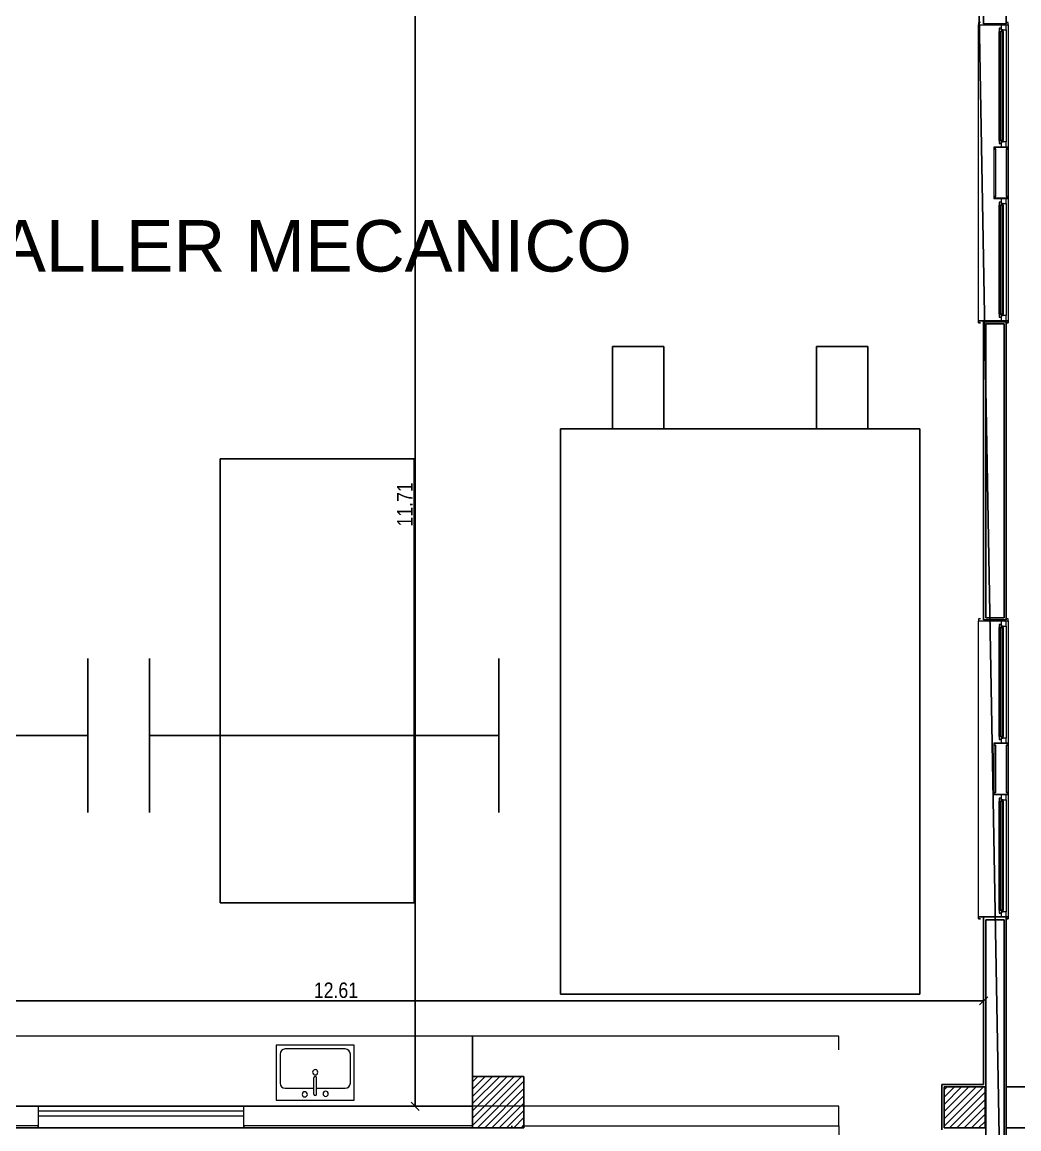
# Model space of a CAD drawing. Header units: millimetres. Extents: x 182 to 305, y 81 to 164.
# Drawn here: x 284.25 to 293.95, y 115.92 to 126.69 of the extents above; entities that cross this region are included whole.
import ezdxf

# ---------------------------------------------------------------- set-up
doc = ezdxf.new("R2010")
doc.units = ezdxf.units.MM
doc.linetypes.add('Dash 1_16_', pattern=[0.003174, 0.001587, -0.001587])
for name, color, linetype, lineweight in [('A-DOORSYM', 7, 'Continuous', 9), ('A-FLORCAM', 7, 'Continuous', 9), ('A-GLAZIDM', 7, 'Continuous', 9), ('A-WALL', 7, 'Continuous', 9), ('BLOCK 019', 7, 'Continuous', 9), ('DIMENSION', 1, 'Continuous', 25), ('OBSERVACIONES', 7, 'Continuous', 25), ('P-SANRFIM', 7, 'Continuous', 9), ('S-COLSPRM', 7, 'Continuous', 9)]:
    doc.layers.add(name, color=color, linetype=linetype, lineweight=lineweight)
for name, color, linetype in [('C', 7, 'Continuous'), ('equipamiento', 7, 'Continuous'), ('estructura', 7, 'Continuous'), ('LADRILLO HU 018', 7, 'Continuous'), ('REVOQUES', 7, 'Continuous'), ('Sectores', 3, 'Continuous'), ('TIERRA', 7, 'Continuous')]:
    doc.layers.add(name, color=color, linetype=linetype)
doc.styles.add('ARIALNARROW', font='ARIALN.TTF')
doc.styles.add('MtXpl_Arial_Unicode_', font='ARIALUNI.ttf')
doc.dimstyles.new('C', dxfattribs={"dimscale": 1.5, "dimtxt": 0.15, "dimasz": 0.08, "dimexe": 0.01, "dimexo": 0, "dimgap": 0.025, "dimtad": 1, "dimzin": 0, "dimdsep": 46, "dimtxsty": 'ARIALNARROW', "dimblk": 'OBLIQUE', "dimcen": 0, "dimclrd": 256, "dimclre": 256, "dimclrt": 256, "dimadec": 0, "dimazin": 0, "dimtfac": 1.666667, "dimtofl": 0, "dimtmove": 0, "dimatfit": 0, "dimldrblk": 'OBLIQUE', "dimfxl": 0.1, "dimtolj": 1, "dimtzin": 0, "dimarcsym": 0})

# ---------------------------------------------------------------- blocks, each defined once
blk = doc.blocks.new('_Oblique')
at = {"layer": 'estructura', "color": 0, "lineweight": -2}
blk.add_line((-0.5, -0.5), (0.5, 0.5), dxfattribs=at)
blk = doc.blocks.new('*D46')
at = {"layer": 'Defpoints', "color": 0}
for p in [(288.076551, 127.854648), (287.935214, 116.144648), (288.076551, 116.144648)]:
    blk.add_point(p, dxfattribs=at)
at = {"layer": 'DIMENSION', "lineweight": -2}
for p, q in [((288.076551, 127.854648), (288.066551, 127.854648)), ((288.076551, 127.854648), (288.076551, 116.144648)), ((287.935214, 116.144648), (288.086551, 116.144648))]:
    blk.add_line(p, q, dxfattribs=at)
at = {"layer": 'DIMENSION', "lineweight": -2, "xscale": 0.08, "yscale": 0.08, "zscale": 0.08}
for p, rotation in [((288.076551, 127.854648), 90), ((288.076551, 116.144648), 270)]:
    blk.add_blockref('_Oblique', p, dxfattribs=dict(at, rotation=rotation))
at = {"layer": 'DIMENSION', "insert": (287.97625, 121.999648), "char_height": 0.15, "attachment_point": 5, "rotation": 90, "style": 'ARIALNARROW'}
blk.add_mtext('\\A1;11.71', dxfattribs=at)
blk = doc.blocks.new('*D47')
at = {"layer": 'Defpoints', "color": 0}
for p in [(281.001101, 117.170694), (293.610888, 117.170694), (293.610888, 117.170694)]:
    blk.add_point(p, dxfattribs=at)
at = {"layer": 'DIMENSION', "lineweight": -2}
for p, q in [((281.001101, 117.170694), (281.001101, 117.160694)), ((281.001101, 117.170694), (293.610888, 117.170694)), ((293.610888, 117.170694), (293.610888, 117.160694))]:
    blk.add_line(p, q, dxfattribs=at)
at = {"layer": 'DIMENSION', "lineweight": -2, "xscale": 0.08, "yscale": 0.08, "zscale": 0.08, "rotation": 180}
blk.add_blockref('_Oblique', (281.001101, 117.170694), dxfattribs=at)
at = {"layer": 'DIMENSION', "lineweight": -2, "xscale": 0.08, "yscale": 0.08, "zscale": 0.08}
blk.add_blockref('_Oblique', (293.610888, 117.170694), dxfattribs=at)
at = {"layer": 'DIMENSION', "insert": (287.305995, 117.272271), "char_height": 0.15, "attachment_point": 5, "style": 'ARIALNARROW'}
blk.add_mtext('\\A1;12.61', dxfattribs=at)

msp = doc.modelspace()

# ---------------------------------------------------------------- linework, layer by layer
at = {"layer": 'A-DOORSYM', "color": 252, "linetype": 'Dash 1_16_'}
msp.add_arc((293.221685, 115.904648), 1.021225, 177.19363, 267.19363, dxfattribs=at)
at = {"layer": 'A-FLORCAM', "color": 252, "lineweight": 18}
for p, q in [((292.201685, 116.825598), (280.941685, 116.825598)), ((292.201685, 116.692103), (292.201685, 116.825598)), ((292.201685, 116.144648), (280.941685, 116.144648))]:
    msp.add_line(p, q, dxfattribs=at)
at = {"layer": 'A-GLAZIDM', "color": 252}
for p, q in [((293.560888, 126.68674), (293.560888, 126.66674)), ((293.580888, 126.68674), (293.560888, 126.68674)), ((293.560888, 123.78674), (293.560888, 126.66674)), ((293.560888, 126.66674), (293.850888, 126.66674)), ((293.560888, 123.78674), (293.560888, 126.66674)), ((293.850888, 126.68674), (293.830888, 126.68674)), ((293.850888, 126.66674), (293.850888, 126.68674)), ((293.850888, 126.66674), (293.850888, 123.78674)), ((293.850888, 126.66674), (293.850888, 125.45674)), ((293.760888, 125.54174), (293.760888, 126.60174)), ((293.800888, 126.60174), (293.800888, 125.54174)), ((293.830888, 126.61674), (293.830888, 125.52674)), ((293.760888, 123.85174), (293.760888, 124.91174)), ((293.800888, 124.91174), (293.800888, 123.85174)), ((293.830888, 124.92674), (293.830888, 123.83674)), ((293.850888, 124.99674), (293.850888, 123.78674)), ((293.560888, 123.78674), (293.850888, 123.78674)), ((293.560888, 123.76674), (293.560888, 123.78674)), ((293.580888, 123.76674), (293.560888, 123.76674)), ((293.850888, 123.76674), (293.830888, 123.76674)), ((293.850888, 123.78674), (293.850888, 123.76674)), ((293.560888, 120.88674), (293.560888, 120.86674)), ((293.580888, 120.88674), (293.560888, 120.88674)), ((293.560888, 117.98674), (293.560888, 120.86674)), ((293.560888, 120.86674), (293.850888, 120.86674)), ((293.560888, 117.98674), (293.560888, 120.86674)), ((293.850888, 120.88674), (293.830888, 120.88674)), ((293.830888, 120.81674), (293.830888, 119.72674)), ((293.850888, 120.86674), (293.850888, 120.88674)), ((293.850888, 120.86674), (293.850888, 117.98674)), ((293.850888, 120.86674), (293.850888, 119.65674)), ((293.760888, 119.74174), (293.760888, 120.80174)), ((293.800888, 120.80174), (293.800888, 119.74174)), ((293.850888, 119.19674), (293.850888, 117.98674)), ((293.760888, 118.05174), (293.760888, 119.11174)), ((293.800888, 119.11174), (293.800888, 118.05174)), ((293.830888, 119.12674), (293.830888, 118.03674)), ((293.560888, 117.98674), (293.850888, 117.98674)), ((293.560888, 117.96674), (293.560888, 117.98674)), ((293.580888, 117.96674), (293.560888, 117.96674)), ((293.850888, 117.96674), (293.830888, 117.96674)), ((293.850888, 117.98674), (293.850888, 117.96674)), ((284.408605, 116.144648), (286.408605, 116.144648)), ((284.408605, 116.099648), (286.408605, 116.099648)), ((286.408605, 116.049648), (284.408605, 116.049648)), ((284.408605, 115.934648), (286.408605, 115.934648))]:
    msp.add_line(p, q, dxfattribs=at)
at = {"layer": 'A-GLAZIDM', "color": 252, "lineweight": 18}
for p, q in [((293.580888, 126.68674), (293.560888, 126.68674)), ((293.560888, 126.68674), (293.560888, 126.66674)), ((293.560888, 126.66674), (293.850888, 126.66674)), ((293.760888, 126.63174), (293.760888, 126.60174)), ((293.780888, 126.63174), (293.760888, 126.63174)), ((293.780888, 126.66674), (293.780888, 126.61674)), ((293.830888, 126.66674), (293.780888, 126.66674)), ((293.780888, 126.61674), (293.780888, 126.63174)), ((293.850888, 126.68674), (293.830888, 126.68674)), ((293.830888, 126.61674), (293.830888, 126.66674)), ((293.850888, 126.66674), (293.850888, 126.68674)), ((293.760888, 126.60174), (293.800888, 126.60174)), ((293.790888, 126.60174), (293.770888, 126.60174)), ((293.770888, 126.60174), (293.770888, 125.54174)), ((293.800888, 126.61674), (293.780888, 126.61674)), ((293.780888, 126.61674), (293.830888, 126.61674)), ((293.790888, 125.54174), (293.790888, 126.60174)), ((293.800888, 126.60174), (293.800888, 126.61674)), ((293.710888, 125.47674), (293.710888, 125.45674)), ((293.850888, 125.47674), (293.710888, 125.47674)), ((293.730888, 125.45674), (293.710888, 125.45674)), ((293.710888, 125.45674), (293.710888, 124.99674)), ((293.710888, 125.45674), (293.730888, 125.45674)), ((293.711888, 125.45774), (293.711888, 125.47574)), ((293.711888, 125.47574), (293.849888, 125.47574)), ((293.730888, 125.45774), (293.711888, 125.45774)), ((293.730888, 125.45674), (293.730888, 125.45774)), ((293.730888, 124.99674), (293.730888, 125.45674)), ((293.760888, 125.54174), (293.760888, 125.51174)), ((293.800888, 125.54174), (293.760888, 125.54174)), ((293.760888, 125.51174), (293.780888, 125.51174)), ((293.770888, 125.54174), (293.790888, 125.54174)), ((293.780888, 125.51174), (293.780888, 125.52674)), ((293.780888, 125.52674), (293.800888, 125.52674)), ((293.780888, 125.52674), (293.780888, 125.47674)), ((293.830888, 125.52674), (293.780888, 125.52674)), ((293.780888, 125.47674), (293.830888, 125.47674)), ((293.800888, 125.52674), (293.800888, 125.54174)), ((293.830888, 125.47674), (293.830888, 125.52674)), ((293.849888, 125.45774), (293.830888, 125.45774)), ((293.830888, 125.45774), (293.830888, 125.45674)), ((293.830888, 125.45674), (293.850888, 125.45674)), ((293.850888, 125.45674), (293.830888, 125.45674)), ((293.830888, 125.45674), (293.830888, 124.99674)), ((293.849888, 125.47574), (293.849888, 125.45774)), ((293.850888, 125.45674), (293.850888, 125.47674)), ((293.850888, 124.99674), (293.850888, 125.45674)), ((293.710888, 124.99674), (293.730888, 124.99674)), ((293.730888, 124.99674), (293.710888, 124.99674)), ((293.710888, 124.99674), (293.710888, 124.97674)), ((293.710888, 124.97674), (293.850888, 124.97674)), ((293.711888, 124.97774), (293.711888, 124.99574)), ((293.711888, 124.99574), (293.730888, 124.99574)), ((293.849888, 124.97774), (293.711888, 124.97774)), ((293.730888, 124.99574), (293.730888, 124.99674)), ((293.760888, 124.94174), (293.760888, 124.91174)), ((293.780888, 124.94174), (293.760888, 124.94174)), ((293.760888, 124.91174), (293.800888, 124.91174)), ((293.790888, 124.91174), (293.770888, 124.91174)), ((293.770888, 124.91174), (293.770888, 123.85174)), ((293.780888, 124.97674), (293.780888, 124.92674)), ((293.830888, 124.97674), (293.780888, 124.97674)), ((293.780888, 124.92674), (293.780888, 124.94174)), ((293.800888, 124.92674), (293.780888, 124.92674)), ((293.780888, 124.92674), (293.830888, 124.92674)), ((293.790888, 123.85174), (293.790888, 124.91174)), ((293.800888, 124.91174), (293.800888, 124.92674)), ((293.850888, 124.99674), (293.830888, 124.99674)), ((293.830888, 124.99674), (293.830888, 124.99574)), ((293.830888, 124.99674), (293.850888, 124.99674)), ((293.830888, 124.99574), (293.849888, 124.99574)), ((293.830888, 124.92674), (293.830888, 124.97674)), ((293.849888, 124.99574), (293.849888, 124.97774)), ((293.850888, 124.97674), (293.850888, 124.99674)), ((293.760888, 123.85174), (293.760888, 123.82174)), ((293.800888, 123.85174), (293.760888, 123.85174)), ((293.770888, 123.85174), (293.790888, 123.85174)), ((293.780888, 123.82174), (293.780888, 123.83674)), ((293.780888, 123.83674), (293.800888, 123.83674)), ((293.780888, 123.83674), (293.780888, 123.78674)), ((293.830888, 123.83674), (293.780888, 123.83674)), ((293.800888, 123.83674), (293.800888, 123.85174)), ((293.830888, 123.78674), (293.830888, 123.83674)), ((293.850888, 123.78674), (293.560888, 123.78674)), ((293.560888, 123.78674), (293.560888, 123.76674)), ((293.560888, 123.76674), (293.580888, 123.76674)), ((293.760888, 123.82174), (293.780888, 123.82174)), ((293.780888, 123.78674), (293.830888, 123.78674)), ((293.830888, 123.76674), (293.850888, 123.76674)), ((293.850888, 123.76674), (293.850888, 123.78674)), ((293.580888, 120.88674), (293.560888, 120.88674)), ((293.560888, 120.88674), (293.560888, 120.86674)), ((293.560888, 120.86674), (293.850888, 120.86674)), ((293.760888, 120.83174), (293.760888, 120.80174)), ((293.780888, 120.83174), (293.760888, 120.83174)), ((293.780888, 120.86674), (293.780888, 120.81674)), ((293.830888, 120.86674), (293.780888, 120.86674)), ((293.780888, 120.81674), (293.780888, 120.83174)), ((293.800888, 120.81674), (293.780888, 120.81674)), ((293.780888, 120.81674), (293.830888, 120.81674)), ((293.800888, 120.80174), (293.800888, 120.81674)), ((293.850888, 120.88674), (293.830888, 120.88674)), ((293.830888, 120.81674), (293.830888, 120.86674)), ((293.850888, 120.86674), (293.850888, 120.88674)), ((293.760888, 120.80174), (293.800888, 120.80174)), ((293.790888, 120.80174), (293.770888, 120.80174)), ((293.770888, 120.80174), (293.770888, 119.74174)), ((293.790888, 119.74174), (293.790888, 120.80174)), ((293.760888, 119.74174), (293.760888, 119.71174)), ((293.800888, 119.74174), (293.760888, 119.74174)), ((293.770888, 119.74174), (293.790888, 119.74174)), ((293.800888, 119.72674), (293.800888, 119.74174)), ((293.710888, 119.67674), (293.710888, 119.65674)), ((293.850888, 119.67674), (293.710888, 119.67674)), ((293.730888, 119.65674), (293.710888, 119.65674)), ((293.710888, 119.65674), (293.710888, 119.19674)), ((293.710888, 119.65674), (293.730888, 119.65674)), ((293.711888, 119.65774), (293.711888, 119.67574)), ((293.711888, 119.67574), (293.849888, 119.67574)), ((293.730888, 119.65774), (293.711888, 119.65774)), ((293.730888, 119.65674), (293.730888, 119.65774)), ((293.730888, 119.19674), (293.730888, 119.65674)), ((293.760888, 119.71174), (293.780888, 119.71174)), ((293.780888, 119.71174), (293.780888, 119.72674)), ((293.780888, 119.72674), (293.800888, 119.72674)), ((293.780888, 119.72674), (293.780888, 119.67674)), ((293.830888, 119.72674), (293.780888, 119.72674)), ((293.780888, 119.67674), (293.830888, 119.67674)), ((293.830888, 119.67674), (293.830888, 119.72674)), ((293.849888, 119.65774), (293.830888, 119.65774)), ((293.830888, 119.65774), (293.830888, 119.65674)), ((293.830888, 119.65674), (293.850888, 119.65674)), ((293.850888, 119.65674), (293.830888, 119.65674)), ((293.830888, 119.65674), (293.830888, 119.19674)), ((293.849888, 119.67574), (293.849888, 119.65774)), ((293.850888, 119.65674), (293.850888, 119.67674)), ((293.850888, 119.19674), (293.850888, 119.65674)), ((293.710888, 119.19674), (293.730888, 119.19674)), ((293.730888, 119.19674), (293.710888, 119.19674)), ((293.710888, 119.19674), (293.710888, 119.17674)), ((293.711888, 119.17774), (293.711888, 119.19574)), ((293.711888, 119.19574), (293.730888, 119.19574)), ((293.730888, 119.19574), (293.730888, 119.19674)), ((293.850888, 119.19674), (293.830888, 119.19674)), ((293.830888, 119.19674), (293.830888, 119.19574)), ((293.830888, 119.19674), (293.850888, 119.19674)), ((293.830888, 119.19574), (293.849888, 119.19574)), ((293.849888, 119.19574), (293.849888, 119.17774)), ((293.850888, 119.17674), (293.850888, 119.19674)), ((293.710888, 119.17674), (293.850888, 119.17674)), ((293.849888, 119.17774), (293.711888, 119.17774)), ((293.760888, 119.14174), (293.760888, 119.11174)), ((293.780888, 119.14174), (293.760888, 119.14174)), ((293.760888, 119.11174), (293.800888, 119.11174)), ((293.790888, 119.11174), (293.770888, 119.11174)), ((293.770888, 119.11174), (293.770888, 118.05174)), ((293.780888, 119.17674), (293.780888, 119.12674)), ((293.830888, 119.17674), (293.780888, 119.17674)), ((293.780888, 119.12674), (293.780888, 119.14174)), ((293.800888, 119.12674), (293.780888, 119.12674)), ((293.780888, 119.12674), (293.830888, 119.12674)), ((293.790888, 118.05174), (293.790888, 119.11174)), ((293.800888, 119.11174), (293.800888, 119.12674)), ((293.830888, 119.12674), (293.830888, 119.17674)), ((293.760888, 118.05174), (293.760888, 118.02174)), ((293.800888, 118.05174), (293.760888, 118.05174)), ((293.760888, 118.02174), (293.780888, 118.02174)), ((293.770888, 118.05174), (293.790888, 118.05174)), ((293.780888, 118.02174), (293.780888, 118.03674)), ((293.780888, 118.03674), (293.800888, 118.03674)), ((293.780888, 118.03674), (293.780888, 117.98674)), ((293.830888, 118.03674), (293.780888, 118.03674)), ((293.800888, 118.03674), (293.800888, 118.05174)), ((293.830888, 117.98674), (293.830888, 118.03674)), ((293.850888, 117.98674), (293.560888, 117.98674)), ((293.560888, 117.98674), (293.560888, 117.96674)), ((293.560888, 117.96674), (293.580888, 117.96674)), ((293.780888, 117.98674), (293.830888, 117.98674)), ((293.830888, 117.96674), (293.850888, 117.96674)), ((293.850888, 117.96674), (293.850888, 117.98674))]:
    msp.add_line(p, q, dxfattribs=at)
at = {"layer": 'A-WALL', "color": 252, "lineweight": 18}
msp.add_line((289.136101, 116.384648), (289.136101, 116.194648), dxfattribs=at)
at = {"layer": 'BLOCK 019', "color": 252, "ltscale": 5}
msp.add_line((288.636101, 116.711103), (288.636101, 116.144648), dxfattribs=at)
at = {"layer": 'BLOCK 019', "color": 252, "lineweight": 18}
for p, q in [((280.136308, 116.144648), (284.408605, 116.144648)), ((284.408605, 116.144648), (284.408605, 115.954648)), ((286.408605, 116.144648), (288.636101, 116.144648)), ((286.408605, 115.954648), (286.408605, 116.144648)), ((288.636101, 116.144648), (288.636101, 115.954648)), ((292.201685, 116.144648), (289.136101, 116.144648)), ((289.136101, 116.144648), (289.136101, 115.954648)), ((292.201685, 115.954648), (292.201685, 116.144648)), ((284.408605, 115.954648), (280.136308, 115.954648)), ((288.636101, 115.954648), (286.408605, 115.954648)), ((289.136101, 115.954648), (292.201685, 115.954648))]:
    msp.add_line(p, q, dxfattribs=at)
at = {"layer": 'C', "color": 252}
for p, q in [((288.636101, 115.934648), (288.636101, 116.434648)), ((288.636101, 116.434648), (289.136101, 116.434648)), ((289.136101, 116.434648), (289.136101, 115.934648)), ((293.225194, 115.934648), (293.225194, 116.334648)), ((293.225194, 116.334648), (293.625194, 116.334648)), ((293.625194, 116.334648), (293.625194, 115.934648)), ((289.136101, 115.934648), (288.636101, 115.934648)), ((293.625194, 115.934648), (293.225194, 115.934648))]:
    msp.add_line(p, q, dxfattribs=at)
at = {"layer": 'equipamiento', "color": 252, "ltscale": 5}
for p, q in [((289.998371, 122.734648), (289.998371, 123.534648)), ((289.998371, 123.534648), (290.498371, 123.534648)), ((290.498371, 123.534648), (290.498371, 122.734648)), ((292.483847, 123.534648), (291.983847, 123.534648)), ((291.983847, 123.534648), (291.983847, 122.734648)), ((292.483847, 122.734648), (292.483847, 123.534648)), ((289.491109, 117.234648), (289.491109, 122.734648)), ((289.491109, 122.734648), (292.991109, 122.734648)), ((292.991109, 122.734648), (292.991109, 117.234648)), ((286.177454, 122.444621), (286.177454, 118.124621)), ((288.067454, 122.444621), (286.177454, 122.444621)), ((288.067454, 118.124621), (288.067454, 122.444621)), ((284.891109, 119.750999), (284.891109, 120.500999)), ((285.491109, 119.750999), (285.491109, 120.500999)), ((288.891109, 119.750999), (288.891109, 120.500999)), ((281.491109, 119.750999), (284.891109, 119.750999)), ((284.891109, 119.000999), (284.891109, 119.750999)), ((285.491109, 119.750999), (288.891109, 119.750999)), ((285.491109, 119.000999), (285.491109, 119.750999)), ((288.891109, 119.000999), (288.891109, 119.750999)), ((286.177454, 118.124621), (288.067454, 118.124621)), ((289.491109, 117.234648), (292.991109, 117.234648))]:
    msp.add_line(p, q, dxfattribs=at)
at = {"layer": 'equipamiento', "color": 252}
msp.add_line((288.636101, 116.144648), (288.636101, 116.825598), dxfattribs=at)
at = {"layer": 'LADRILLO HU 018', "color": 252}
for p, q in [((293.630888, 123.75674), (293.630888, 120.89674)), ((293.810888, 123.75674), (293.630888, 123.75674)), ((293.810888, 120.89674), (293.810888, 123.75674)), ((293.630888, 120.89674), (293.810888, 120.89674)), ((293.630888, 117.95674), (293.630888, 109.762148)), ((293.810888, 117.95674), (293.630888, 117.95674)), ((293.810888, 109.762148), (293.810888, 117.95674))]:
    msp.add_line(p, q, dxfattribs=at)
at = {"layer": 'OBSERVACIONES', "color": 252, "ltscale": 5}
for p, q in [((293.830888, 116.334648), (296.661104, 116.334648)), ((293.830888, 115.934648), (299.011104, 115.934648))]:
    msp.add_line(p, q, dxfattribs=at)
at = {"layer": 'P-SANRFIM', "color": 252}
for p, q in [((287.484156, 116.740348), (286.724156, 116.740348)), ((286.724156, 116.740348), (286.724156, 116.205348)), ((287.484156, 116.205348), (287.484156, 116.740348)), ((286.762256, 116.651448), (286.762256, 116.370448)), ((287.395256, 116.702248), (286.813056, 116.702248)), ((287.446056, 116.370448), (287.446056, 116.651448)), ((287.091456, 116.262498), (287.091456, 116.422048)), ((287.116856, 116.262498), (287.116856, 116.422048)), ((286.813056, 116.319648), (287.091456, 116.319648)), ((287.116856, 116.319648), (287.395256, 116.319648)), ((286.724156, 116.205348), (287.484156, 116.205348))]:
    msp.add_line(p, q, dxfattribs=at)
for centre, radius, start, end in [((286.813056, 116.651448), 0.0508, 90, 180), ((287.395256, 116.651448), 0.0508, 0, 90), ((287.104156, 116.475194), 0.0254, 0, 180), ((287.104156, 116.475194), 0.0254, 180, 0), ((287.104156, 116.422048), 0.0127, 0, 180), ((286.813056, 116.370448), 0.0508, 180, 270), ((287.002556, 116.26038), 0.0254, 0, 180), ((287.205756, 116.265577), 0.0254, 0, 180), ((287.395256, 116.370448), 0.0508, 270, 0), ((287.002556, 116.26038), 0.0254, 180, 0), ((287.104156, 116.262498), 0.0127, 180, 0), ((287.205756, 116.265577), 0.0254, 180, 0)]:
    msp.add_arc(centre, radius, start, end, dxfattribs=at)
at = {"layer": 'REVOQUES', "color": 252, "ltscale": 5}
for p, q in [((293.830888, 126.67674), (293.830888, 128.25174)), ((293.610888, 127.81174), (293.610888, 126.67674)), ((293.610888, 126.67674), (293.830888, 126.67674)), ((293.830888, 123.77674), (293.610888, 123.77674)), ((293.610888, 123.77674), (293.610888, 123.76674)), ((293.610888, 123.76674), (293.610888, 120.87674)), ((293.830888, 120.87674), (293.830888, 123.77674)), ((293.610888, 120.87674), (293.830888, 120.87674)), ((293.610888, 117.98674), (293.610888, 116.354648)), ((293.830888, 117.98674), (293.830888, 109.742148)), ((293.225194, 116.354648), (293.205194, 116.354648)), ((293.205194, 116.354648), (293.205194, 115.914648)), ((293.610888, 116.354648), (293.225194, 116.354648)), ((293.610888, 116.354648), (293.610888, 116.354648)), ((289.017115, 115.934648), (280.116308, 115.934648)), ((284.408605, 115.934648), (284.408605, 115.954648)), ((286.408605, 115.954648), (286.408605, 115.934648)), ((289.017115, 115.954648), (289.017115, 115.934648))]:
    msp.add_line(p, q, dxfattribs=at)
at = {"layer": 'S-COLSPRM', "color": 252, "linetype": 'Continuous'}
for p, q in [((288.636101, 116.382267), (288.688482, 116.434648)), ((288.636101, 116.311557), (288.759193, 116.434648)), ((288.636101, 116.240846), (288.829904, 116.434648)), ((288.636101, 116.170135), (288.900614, 116.434648)), ((288.636101, 116.099425), (288.971325, 116.434648)), ((288.636101, 116.028714), (289.042036, 116.434648)), ((288.636101, 115.958003), (289.112746, 116.434648)), ((288.683457, 115.934648), (289.135906, 116.387098)), ((288.754168, 115.934648), (289.135937, 116.316417)), ((293.225195, 116.304456), (293.255322, 116.334583)), ((293.225196, 116.233747), (293.326045, 116.334596)), ((293.225198, 116.163038), (293.396768, 116.334608)), ((293.225199, 116.092329), (293.467491, 116.334621)), ((293.225201, 116.02162), (293.538214, 116.334633)), ((293.225202, 115.950911), (293.608937, 116.334646)), ((288.824878, 115.934648), (289.135967, 116.245737)), ((293.279581, 115.934578), (293.625194, 116.280192)), ((293.350291, 115.934578), (293.625194, 116.209481)), ((288.895589, 115.934648), (289.135998, 116.175057)), ((288.9663, 115.934648), (289.136028, 116.104377)), ((293.421007, 115.934583), (293.625194, 116.13877)), ((289.03701, 115.934648), (289.136058, 116.033697)), ((289.107721, 115.934648), (289.136089, 115.963016)), ((293.49174, 115.934606), (293.625194, 116.06806)), ((293.562474, 115.934628), (293.625194, 115.997349))]:
    msp.add_line(p, q, dxfattribs=at)
at = {"layer": 'TIERRA', "color": 252, "ltscale": 0.1}
msp.add_line((293.875247, 109.616536), (293.325194, 140.23174), dxfattribs=at)

# ---------------------------------------------------------------- texts
at = {"layer": 'Sectores', "style": 'MtXpl_Arial_Unicode_'}
msp.add_text('TALLER MECANICO', height=0.5, dxfattribs=at).set_placement((283.589505, 124.265212))

# ---------------------------------------------------------------- dimensions: what is measured, and where the dimension line sits
at = {"layer": 'DIMENSION'}
for base, p1, p2, angle, picture, middle in [((288.076551, 116.144648), (288.076551, 127.854648), (287.935214, 116.144648), 90, '*D46', (287.97625, 121.999648)), ((293.610888, 117.170694), (281.001101, 117.170694), (293.610888, 117.170694), 180, '*D47', (287.305995, 117.272271))]:
    dim = msp.add_linear_dim(base=base, p1=p1, p2=p2, angle=angle, dimstyle='C', override={"dimscale": 1, "dimlfac": 1, "dimtxsty": 'ARIALNARROW', "dimtolj": 1}, dxfattribs=at)
    dim.commit()
    dim.dimension.update_dxf_attribs({"geometry": picture, "text_midpoint": middle})

doc.saveas('drawing.dxf')
